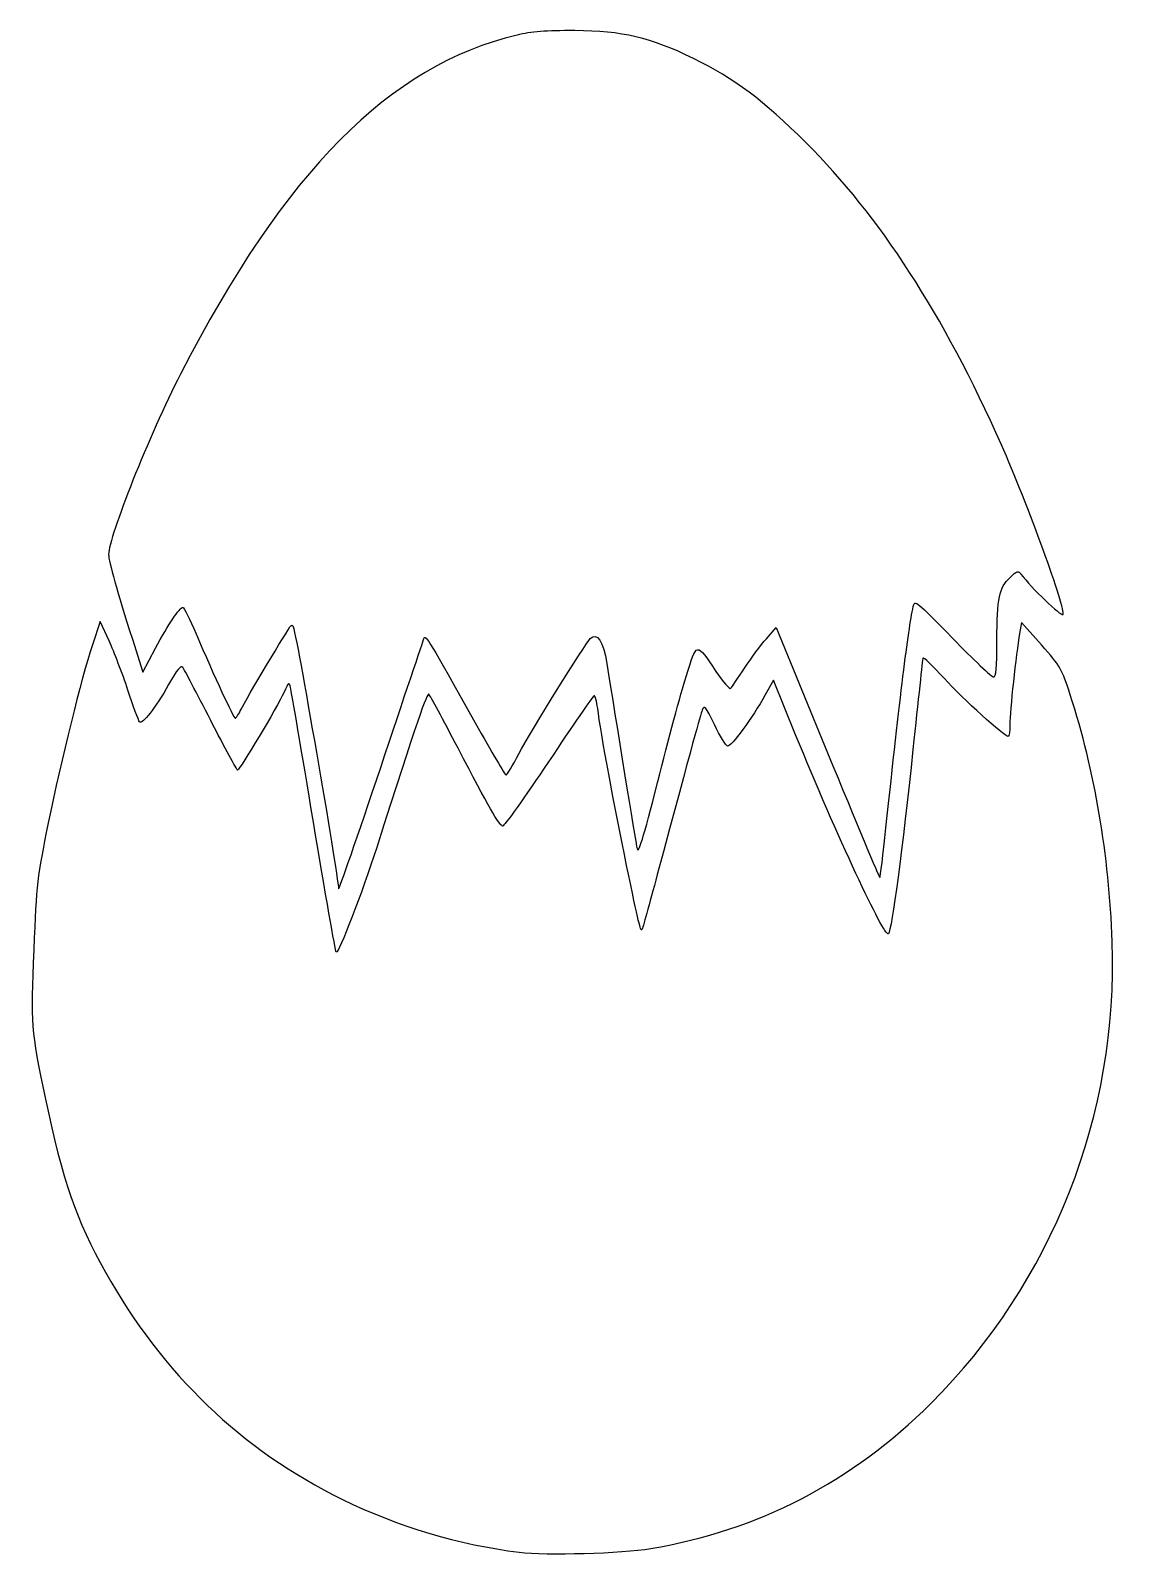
# Model space of a CAD drawing. Header units: centimetres. Extents: x -8.3 to 7.7, y -10.9 to 11.6.
import ezdxf

# ---------------------------------------------------------------- set-up
doc = ezdxf.new("R2010")
doc.units = ezdxf.units.CM
doc.header["$MEASUREMENT"] = 0
doc.layers.add('Layer 1', color=7, linetype='Continuous')

msp = doc.modelspace()

# ---------------------------------------------------------------- linework, layer by layer
at = {"layer": 'Layer 1'}
for points, knots in [([(-3.76411, -1.07571), (-3.77461, -0.84361), (-4.39982, 2.76505), (-4.43606, 2.80276), (-4.43606, 2.80276), (-4.44444, 2.81148), (-4.45812, 2.81148), (-4.46645, 2.80276), (-4.46645, 2.80276), (-4.50509, 2.76234), (-5.14049, 1.6961), (-5.19876, 1.5739), (-5.19876, 1.5739), (-5.23494, 1.49802), (-5.27422, 1.43642), (-5.28604, 1.437), (-5.28604, 1.437), (-5.3092, 1.43815), (-5.59401, 2.05187), (-5.86374, 2.68185), (-5.86374, 2.68185), (-5.9555, 2.89617), (-6.04255, 3.0717), (-6.05719, 3.07192), (-6.05719, 3.07192), (-6.10685, 3.07266), (-6.27439, 2.8228), (-6.46052, 2.47041), (-6.46052, 2.47041), (-6.46052, 2.47041), (-6.64602, 2.11922), (-6.64602, 2.11922), (-6.64602, 2.11922), (-6.64602, 2.11922), (-6.80247, 2.60528), (-6.80247, 2.60528), (-6.80247, 2.60528), (-7.02562, 3.29857), (-7.15322, 3.75229), (-7.15322, 3.85247), (-7.15322, 3.85247), (-7.15322, 4.10806), (-6.54762, 5.62722), (-6.09455, 6.50816), (-6.09455, 6.50816), (-4.55189, 9.50769), (-3.017, 11.05528), (-1.13435, 11.5094), (-1.13435, 11.5094), (-0.92695, 11.55943), (-0.7081, 11.57602), (-0.28422, 11.57384), (-0.28422, 11.57384), (0.41971, 11.57022), (0.8341, 11.47289), (1.46633, 11.16267), (1.46633, 11.16267), (2.0745, 10.86425), (2.49525, 10.54948), (3.12374, 9.92274), (3.12374, 9.92274), (4.21722, 8.83229), (5.14462, 7.39831), (6.00357, 5.4698), (6.00357, 5.4698), (6.38243, 4.61919), (6.96309, 3.01934), (6.91164, 2.96789), (6.91164, 2.96789), (6.88127, 2.93752), (6.4454, 3.35701), (6.29267, 3.5636), (6.29267, 3.5636), (6.25303, 3.61722), (6.23456, 3.61135), (6.13069, 3.51212), (6.13069, 3.51212), (5.96853, 3.35719), (5.93828, 3.21198), (5.93804, 2.58711), (5.93804, 2.58711), (5.93788, 2.17892), (5.92606, 2.04475), (5.89026, 2.04453), (5.89026, 2.04453), (5.8641, 2.04437), (5.59166, 2.30216), (5.28485, 2.61741), (5.28485, 2.61741), (4.74559, 3.17149), (4.72626, 3.18703), (4.70448, 3.08388), (4.70448, 3.08388), (4.6259, 2.71176), (4.51373, 1.80174), (4.30239, -0.17814), (4.30239, -0.17814), (4.26013, -0.57402), (4.21998, -0.90349), (4.21316, -0.91031), (4.21316, -0.91031), (4.20634, -0.91713), (3.86004, -0.09008), (3.44359, 0.92756), (3.44359, 0.92756), (3.44359, 0.92756), (2.68642, 2.77783), (2.68642, 2.77783), (2.68642, 2.77783), (2.68642, 2.77783), (2.54082, 2.61111), (2.54082, 2.61111), (2.54082, 2.61111), (2.46074, 2.51942), (2.31616, 2.32452), (2.21953, 2.17801), (2.21953, 2.17801), (2.1229, 2.0315), (2.03119, 1.89705), (2.01572, 1.87923), (2.01572, 1.87923), (2.00025, 1.86141), (1.90231, 1.97323), (1.79807, 2.1277), (1.79807, 2.1277), (1.50209, 2.56633), (1.51892, 2.56915), (1.35824, 2.05392), (1.35824, 2.05392), (1.28161, 1.80821), (1.09302, 1.11055), (0.93914, 0.50357), (0.93914, 0.50357), (0.7234, -0.34746), (0.65389, -0.57391), (0.63543, -0.48587), (0.63543, -0.48587), (0.61432, -0.38519), (0.31463, 1.44953), (0.18965, 2.24323), (0.18965, 2.24323), (0.13798, 2.57136), (0.0439, 2.71419), (-0.05397, 2.6131), (-0.05397, 2.6131), (-0.13812, 2.52618), (-0.92416, 1.2576), (-1.10714, 0.9134), (-1.10714, 0.9134), (-1.19872, 0.74113), (-1.28365, 0.59985), (-1.29587, 0.59944), (-1.29587, 0.59944), (-1.30809, 0.59904), (-1.51197, 0.94548), (-1.74892, 1.36932), (-1.74892, 1.36932), (-2.42821, 2.58435), (-2.48389, 2.67602), (-2.5053, 2.61466), (-2.5053, 2.61466), (-2.51607, 2.5838), (-2.80312, 1.72799), (-3.14319, 0.71287), (-3.14319, 0.71287), (-3.48326, -0.30226), (-3.76267, -1.10713), (-3.76409, -1.07573), (-3.76409, -1.07573), (-3.76409, -1.07573), (-3.76411, -1.07571), (-3.76411, -1.07571)], [0, 0, 0, 0, 0.02272727, 0.02272727, 0.02272727, 0.02272727, 0.04545455, 0.04545455, 0.04545455, 0.04545455, 0.06818182, 0.06818182, 0.06818182, 0.06818182, 0.09090909, 0.09090909, 0.09090909, 0.09090909, 0.11363636, 0.11363636, 0.11363636, 0.11363636, 0.13636364, 0.13636364, 0.13636364, 0.13636364, 0.15909091, 0.15909091, 0.15909091, 0.15909091, 0.18181818, 0.18181818, 0.18181818, 0.18181818, 0.20454545, 0.20454545, 0.20454545, 0.20454545, 0.22727273, 0.22727273, 0.22727273, 0.22727273, 0.25, 0.25, 0.25, 0.25, 0.27272727, 0.27272727, 0.27272727, 0.27272727, 0.29545455, 0.29545455, 0.29545455, 0.29545455, 0.31818182, 0.31818182, 0.31818182, 0.31818182, 0.34090909, 0.34090909, 0.34090909, 0.34090909, 0.36363636, 0.36363636, 0.36363636, 0.36363636, 0.38636364, 0.38636364, 0.38636364, 0.38636364, 0.40909091, 0.40909091, 0.40909091, 0.40909091, 0.43181818, 0.43181818, 0.43181818, 0.43181818, 0.45454545, 0.45454545, 0.45454545, 0.45454545, 0.47727273, 0.47727273, 0.47727273, 0.47727273, 0.5, 0.5, 0.5, 0.5, 0.52272727, 0.52272727, 0.52272727, 0.52272727, 0.54545455, 0.54545455, 0.54545455, 0.54545455, 0.56818182, 0.56818182, 0.56818182, 0.56818182, 0.59090909, 0.59090909, 0.59090909, 0.59090909, 0.61363636, 0.61363636, 0.61363636, 0.61363636, 0.63636364, 0.63636364, 0.63636364, 0.63636364, 0.65909091, 0.65909091, 0.65909091, 0.65909091, 0.68181818, 0.68181818, 0.68181818, 0.68181818, 0.70454545, 0.70454545, 0.70454545, 0.70454545, 0.72727273, 0.72727273, 0.72727273, 0.72727273, 0.75, 0.75, 0.75, 0.75, 0.77272727, 0.77272727, 0.77272727, 0.77272727, 0.79545455, 0.79545455, 0.79545455, 0.79545455, 0.81818182, 0.81818182, 0.81818182, 0.81818182, 0.84090909, 0.84090909, 0.84090909, 0.84090909, 0.86363636, 0.86363636, 0.86363636, 0.86363636, 0.88636364, 0.88636364, 0.88636364, 0.88636364, 0.90909091, 0.90909091, 0.90909091, 0.90909091, 0.93181818, 0.93181818, 0.93181818, 0.93181818, 0.95454545, 0.95454545, 0.95454545, 0.95454545, 1, 1, 1, 1]), ([(-1.10242, -10.85465), (-1.9794, -10.74798), (-2.90189, -10.47254), (-3.70627, -10.07716), (-3.70627, -10.07716), (-5.19208, -9.34682), (-6.35721, -8.22949), (-7.1998, -6.72693), (-7.1998, -6.72693), (-7.63185, -5.95648), (-7.83161, -5.37919), (-8.08211, -4.17722), (-8.08211, -4.17722), (-8.30083, -3.12774), (-8.3035, -3.09391), (-8.2565, -1.97248), (-8.2565, -1.97248), (-8.21517, -0.98662), (-8.20599, -0.90667), (-8.04191, -0.1053), (-8.04191, -0.1053), (-7.84805, 0.84153), (-7.55779, 2.01108), (-7.39023, 2.52052), (-7.39023, 2.52052), (-7.39023, 2.52052), (-7.27758, 2.86302), (-7.27758, 2.86302), (-7.27758, 2.86302), (-7.27758, 2.86302), (-7.14512, 2.5776), (-7.14512, 2.5776), (-7.14512, 2.5776), (-7.07227, 2.42062), (-6.94797, 2.09525), (-6.8689, 1.85455), (-6.8689, 1.85455), (-6.78983, 1.61385), (-6.71238, 1.40288), (-6.69678, 1.38572), (-6.69678, 1.38572), (-6.65619, 1.34107), (-6.46516, 1.58578), (-6.26775, 1.93531), (-6.26775, 1.93531), (-6.14344, 2.1554), (-6.08784, 2.22323), (-6.06054, 2.18805), (-6.06054, 2.18805), (-6.04002, 2.1616), (-5.85439, 1.81031), (-5.64803, 1.4074), (-5.64803, 1.4074), (-5.44167, 1.00449), (-5.26334, 0.67483), (-5.25174, 0.67483), (-5.25174, 0.67483), (-5.2215, 0.67483), (-4.66078, 1.61307), (-4.57048, 1.81477), (-4.57048, 1.81477), (-4.50013, 1.97191), (-4.49303, 1.97738), (-4.47191, 1.89078), (-4.47191, 1.89078), (-4.45939, 1.83946), (-4.30736, 0.94594), (-4.13406, -0.09482), (-4.13406, -0.09482), (-3.96076, -1.13558), (-3.80957, -1.99651), (-3.79808, -2.008), (-3.79808, -2.008), (-3.76617, -2.03991), (-3.4136, -1.12845), (-3.20193, -0.46683), (-3.20193, -0.46683), (-2.60025, 1.41381), (-2.46152, 1.82081), (-2.43218, 1.79147), (-2.43218, 1.79147), (-2.4143, 1.77359), (-2.22131, 1.41657), (-2.00332, 0.99808), (-2.00332, 0.99808), (-1.54786, 0.12374), (-1.40154, -0.13245), (-1.34732, -0.15053), (-1.34732, -0.15053), (-1.32612, -0.1576), (-1.02064, 0.26925), (-0.66847, 0.79801), (-0.66847, 0.79801), (-0.3163, 1.32677), (-0.01529, 1.76434), (0.00044, 1.77039), (0.00044, 1.77039), (0.01617, 1.77643), (0.04048, 1.69081), (0.05446, 1.58011), (0.05446, 1.58011), (0.0981, 1.23464), (0.30383, 0.12026), (0.48152, -0.73322), (0.48152, -0.73322), (0.66124, -1.59644), (0.68538, -1.69808), (0.70587, -1.67759), (0.70587, -1.67759), (0.71288, -1.67058), (0.81528, -1.30539), (0.93342, -0.86605), (0.93342, -0.86605), (1.47023, 1.13023), (1.56446, 1.4755), (1.59487, 1.55762), (1.59487, 1.55762), (1.62386, 1.6359), (1.64307, 1.61309), (1.77515, 1.34358), (1.77515, 1.34358), (1.85646, 1.17766), (1.94321, 1.03535), (1.96794, 1.02732), (1.96794, 1.02732), (2.01712, 1.01136), (2.33503, 1.44342), (2.52451, 1.78373), (2.52451, 1.78373), (2.52451, 1.78373), (2.64399, 1.99833), (2.64399, 1.99833), (2.64399, 1.99833), (2.64399, 1.99833), (2.97186, 1.19387), (2.97186, 1.19387), (2.97186, 1.19387), (3.57381, -0.28308), (4.28004, -1.79856), (4.33803, -1.73778), (4.33803, -1.73778), (4.38833, -1.68506), (4.5506, -0.47068), (4.70109, 0.97927), (4.70109, 0.97927), (4.77604, 1.70137), (4.84174, 2.30743), (4.84708, 2.32606), (4.84708, 2.32606), (4.85243, 2.3447), (4.993, 2.21025), (5.15946, 2.0273), (5.15946, 2.0273), (5.43496, 1.72451), (6.04621, 1.16954), (6.10421, 1.16954), (6.10421, 1.16954), (6.11734, 1.16954), (6.12811, 1.25088), (6.12813, 1.3503), (6.12813, 1.3503), (6.12816, 1.53143), (6.21974, 2.38484), (6.27167, 2.68817), (6.27167, 2.68817), (6.27167, 2.68817), (6.29933, 2.84972), (6.29933, 2.84972), (6.29933, 2.84972), (6.29933, 2.84972), (6.59412, 2.51791), (6.59412, 2.51791), (6.59412, 2.51791), (6.87255, 2.20451), (6.89614, 2.1637), (7.01928, 1.78247), (7.01928, 1.78247), (7.38051, 0.6641), (7.59058, -0.57294), (7.63715, -1.85587), (7.63715, -1.85587), (7.72934, -4.39573), (6.75243, -6.88294), (4.9638, -8.6622), (4.9638, -8.6622), (3.79964, -9.82026), (2.42161, -10.53432), (0.83839, -10.7999), (0.83839, -10.7999), (0.40775, -10.87214), (-0.70147, -10.90344), (-1.10243, -10.85467), (-1.10243, -10.85467), (-1.10243, -10.85467), (-1.10242, -10.85465), (-1.10242, -10.85465)], [0, 0, 0, 0, 0.02, 0.02, 0.02, 0.02, 0.04, 0.04, 0.04, 0.04, 0.06, 0.06, 0.06, 0.06, 0.08, 0.08, 0.08, 0.08, 0.1, 0.1, 0.1, 0.1, 0.12, 0.12, 0.12, 0.12, 0.14, 0.14, 0.14, 0.14, 0.16, 0.16, 0.16, 0.16, 0.18, 0.18, 0.18, 0.18, 0.2, 0.2, 0.2, 0.2, 0.22, 0.22, 0.22, 0.22, 0.24, 0.24, 0.24, 0.24, 0.26, 0.26, 0.26, 0.26, 0.28, 0.28, 0.28, 0.28, 0.3, 0.3, 0.3, 0.3, 0.32, 0.32, 0.32, 0.32, 0.34, 0.34, 0.34, 0.34, 0.36, 0.36, 0.36, 0.36, 0.38, 0.38, 0.38, 0.38, 0.4, 0.4, 0.4, 0.4, 0.42, 0.42, 0.42, 0.42, 0.44, 0.44, 0.44, 0.44, 0.46, 0.46, 0.46, 0.46, 0.48, 0.48, 0.48, 0.48, 0.5, 0.5, 0.5, 0.5, 0.52, 0.52, 0.52, 0.52, 0.54, 0.54, 0.54, 0.54, 0.56, 0.56, 0.56, 0.56, 0.58, 0.58, 0.58, 0.58, 0.6, 0.6, 0.6, 0.6, 0.62, 0.62, 0.62, 0.62, 0.64, 0.64, 0.64, 0.64, 0.66, 0.66, 0.66, 0.66, 0.68, 0.68, 0.68, 0.68, 0.7, 0.7, 0.7, 0.7, 0.72, 0.72, 0.72, 0.72, 0.74, 0.74, 0.74, 0.74, 0.76, 0.76, 0.76, 0.76, 0.78, 0.78, 0.78, 0.78, 0.8, 0.8, 0.8, 0.8, 0.82, 0.82, 0.82, 0.82, 0.84, 0.84, 0.84, 0.84, 0.86, 0.86, 0.86, 0.86, 0.88, 0.88, 0.88, 0.88, 0.9, 0.9, 0.9, 0.9, 0.92, 0.92, 0.92, 0.92, 0.94, 0.94, 0.94, 0.94, 0.96, 0.96, 0.96, 0.96, 1, 1, 1, 1])]:
    msp.add_open_spline(points, degree=3, knots=knots, dxfattribs=at)

doc.saveas('drawing.dxf')
